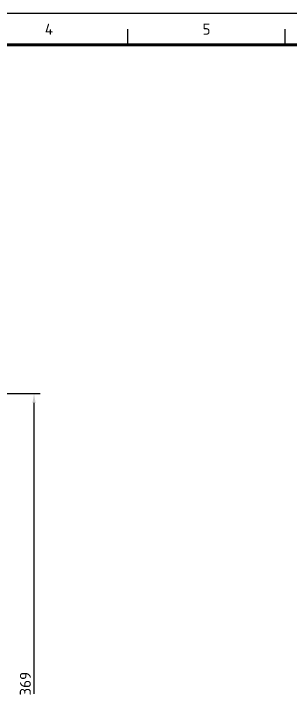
# Model space of a CAD drawing. Header units: millimetres. Extents: x 0 to 594, y 0 to 420.
# Drawn here: x 160.7 to 248.7, y 205.8 to 420 of the extents above; entities that cross this region are included whole.
import ezdxf
from ezdxf.enums import TextEntityAlignment as Align

# ---------------------------------------------------------------- set-up
doc = ezdxf.new("R2010")
doc.units = ezdxf.units.MM
for name, color, linetype, lineweight in [('04-COTA', 3, 'CONTINUOUS', 25), ('06-TEXTO', 7, 'CONTINUOUS', 25), ('07-RECUADRO', 7, 'CONTINUOUS', 70), ('08-FINA', 5, 'CONTINUOUS', 25)]:
    doc.layers.add(name, color=color, linetype=linetype, lineweight=lineweight)
doc.styles.add('ISO3098', font='isocpeur.ttf')
doc.dimstyles.new('FLAMA-ISO', dxfattribs={"dimtxt": 3.5, "dimasz": 3, "dimexe": 2, "dimexo": 1, "dimgap": 1, "dimtad": 1, "dimdec": 1, "dimtxsty": 'ISO3098', "dimcen": 2.5, "dimclrd": 3, "dimclre": 3, "dimclrt": 3, "dimazin": 3, "dimtfac": 1, "dimtmove": 0, "dimatfit": 3, "dimlwd": 25, "dimlwe": 25})

msp = doc.modelspace()

# ---------------------------------------------------------------- linework, layer by layer
at = {"layer": '07-RECUADRO'}
msp.add_lwpolyline([(20, 10), (584, 10), (584, 410), (20, 410)], close=True, dxfattribs=at)
at = {"layer": '08-FINA'}
for p, q in [((197, 410), (197, 415)), ((247, 410), (247, 415))]:
    msp.add_line(p, q, dxfattribs=at)
msp.add_lwpolyline([(0, 0), (594, 0), (594, 420), (0, 420)], close=True, dxfattribs=at)

# ---------------------------------------------------------------- texts
at = {"layer": '06-TEXTO', "style": 'ISO3098'}
for s, p in [('4', (172, 415)), ('5', (222, 415))]:
    msp.add_text(s, height=3.5, dxfattribs=at).set_placement(p, align=Align.MIDDLE_CENTER)

# ---------------------------------------------------------------- dimensions: what is measured, and where the dimension line sits
at = {"layer": '04-COTA'}
msp.add_linear_dim(base=(167.25, 114.757), p1=(145.25, 114.757), p2=(107, 299.243), angle=90, dimstyle='FLAMA-ISO', override={"dimlfac": 2}, dxfattribs=at).render()

doc.saveas('drawing.dxf')
